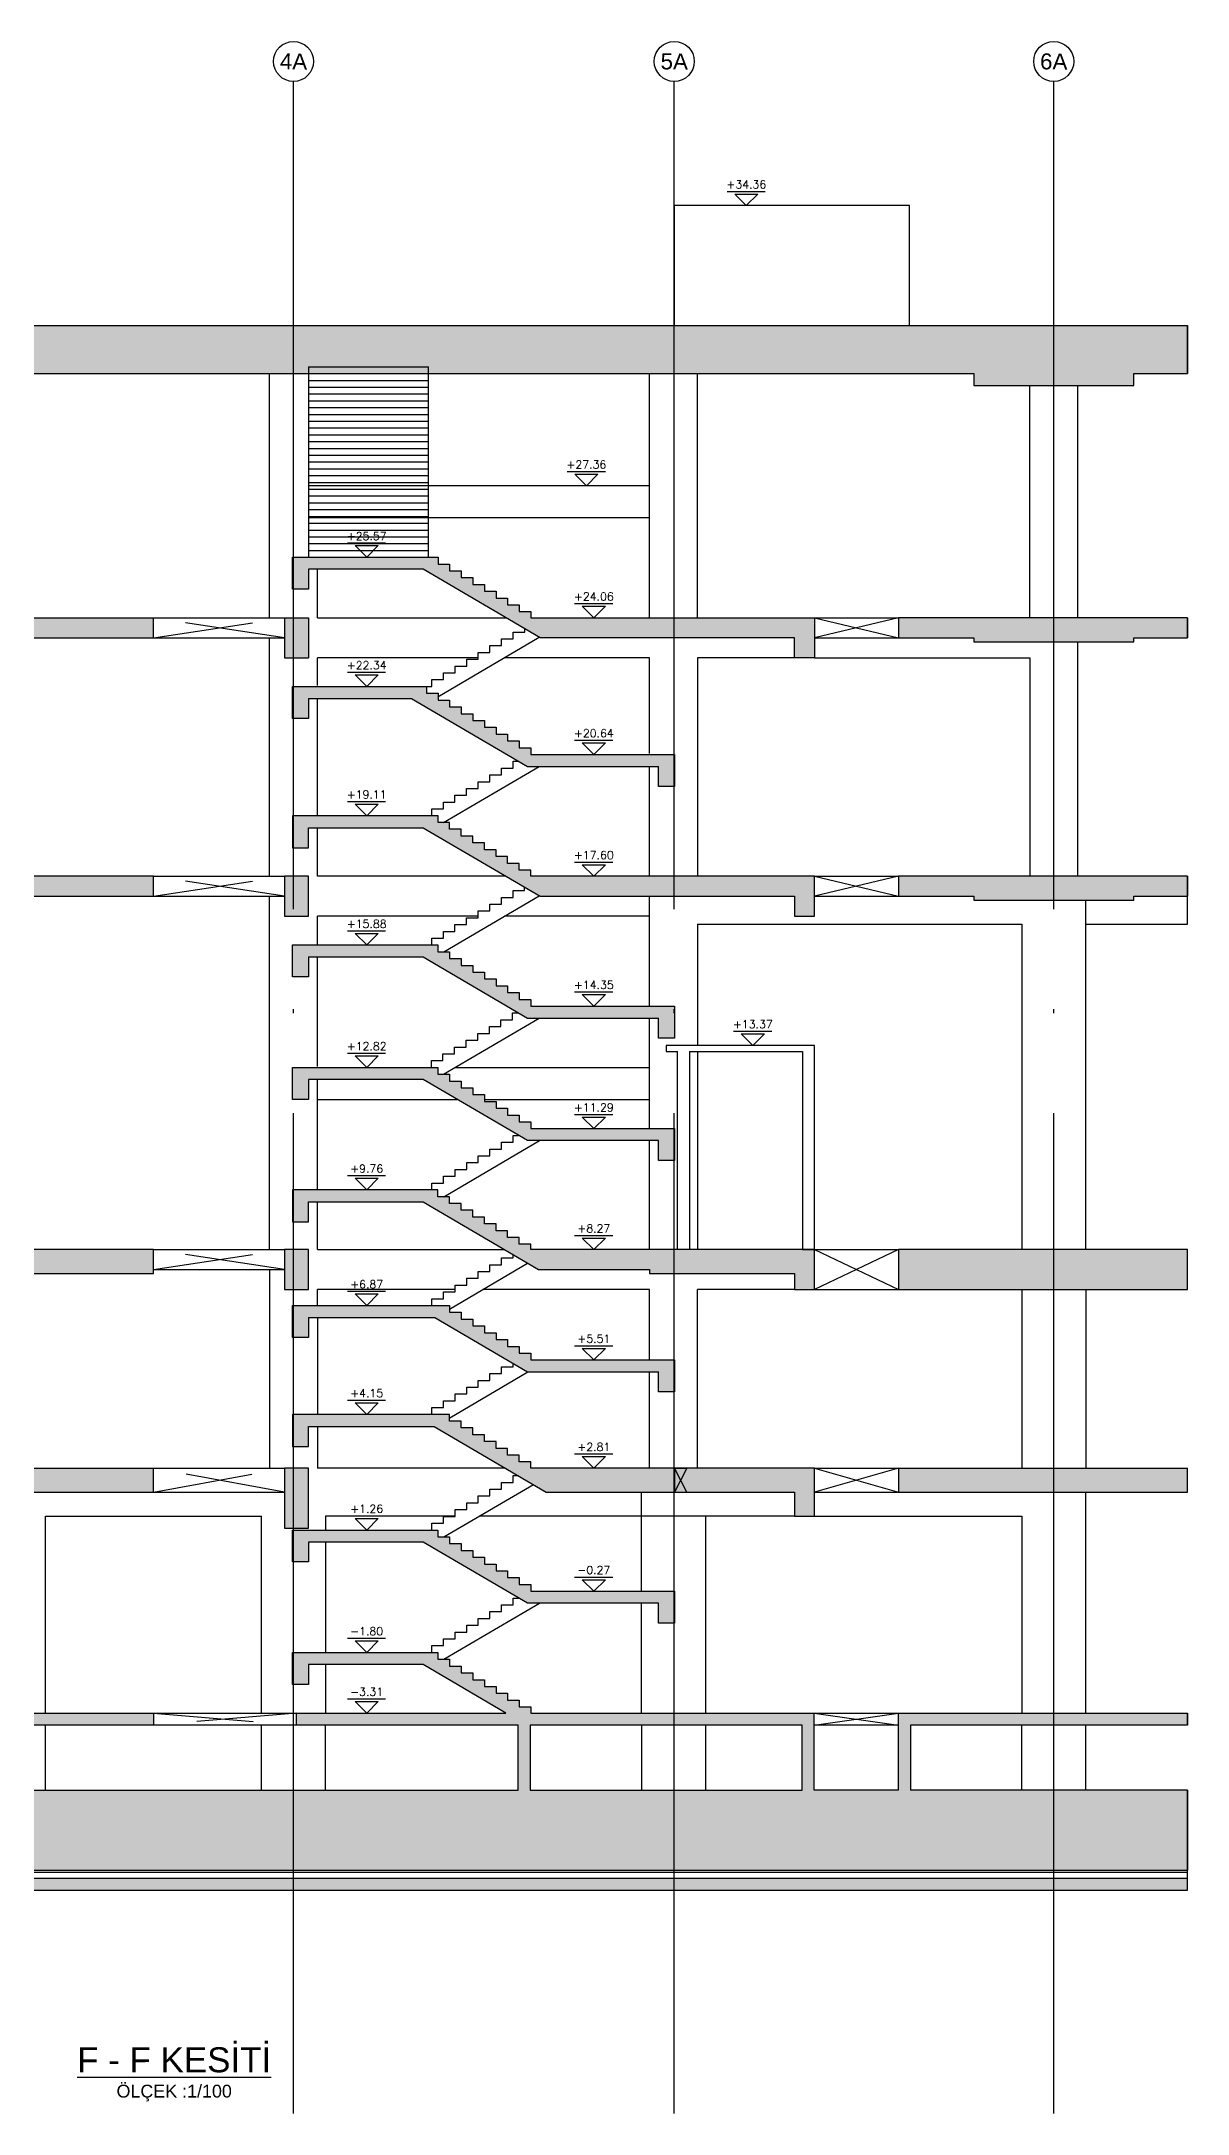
# Model space of a CAD drawing. Header units: millimetres. Extents: x 400382 to 401276, y 4543898 to 4544126.
# Drawn here: x 401037.8 to 401066.4, y 4543953.1 to 4544004.9 of the extents above; entities that cross this region are included whole.
import ezdxf
from ezdxf.enums import TextEntityAlignment as Align

# ---------------------------------------------------------------- set-up
doc = ezdxf.new("R2010")
doc.units = ezdxf.units.MM
for name, pattern in [('AKS', [3, 2.5, -0.25, 0, -0.25]), ('CIZGI', [0.4, 0.25, -0.15]), ('CONTINU', [0]), ('HIDDEN', [0.375, 0.25, -0.125])]:
    doc.linetypes.add(name, pattern=pattern)
for name, color, linetype in [('aks prota', 2, 'AKS'), ('caks prota', 4, 'Continuous'), ('görünüş prota', 4, 'Continuous'), ('kesik prota', 2, 'CIZGI'), ('kesit prota', 1, 'Continuous'), ('kesit tarama prota', 252, 'Continuous'), ('kot prota', 4, 'Continuous'), ('merdiven prota', 2, 'Continuous'), ('PRT-CST-rc_level', 6, 'Continuous'), ('PRT-CST-rc_levermark', 4, 'Continuous'), ('t35 prota', 3, 'Continuous'), ('taks prota', 7, 'Continuous'), ('tplan prota', 7, 'Continuous'), ('ölçü prota', 4, 'Continuous')]:
    doc.layers.add(name, color=color, linetype=linetype)
doc.styles.add('Arial', font='Arial.ttf')
doc.styles.add('OLCU', font='romanstw.shx')
doc.styles.add('TAKS', font='Arial Unicode.ttf')

# ---------------------------------------------------------------- blocks, each defined once
blk = doc.blocks.new('KOTK5')
at = {"layer": 'PRT-CST-rc_levermark'}
blk.add_line((217, 160), (-213, 160), dxfattribs=at)
blk.add_lwpolyline([(130, 130), (-130, 130), (0, 0)], close=True, dxfattribs=at)
at = {"layer": 'PRT-CST-rc_level', "style": 'OLCU'}
blk.add_attdef('000.00', text='', height=90, dxfattribs=at).set_placement((0, 193), align=Align.CENTER)
blk = doc.blocks.new('F-F Kesiti')
at = {"layer": 'kesit tarama prota'}
h = blk.add_hatch(color=256, dxfattribs=at)
h.dxf.hatch_style = 1
h.paths.add_polyline_path([(401130.973, 4543960.521), (401124.045, 4543960.521), (401124.045, 4543962.151), (401130.973, 4543962.151), (401130.973, 4543962.451), (401123.745, 4543962.451), (401123.745, 4543960.521), (401121.645, 4543960.521), (401121.645, 4543962.451), (401114.56, 4543962.451), (401114.56, 4543962.604), (401114.27, 4543962.604), (401114.27, 4543962.774), (401113.98, 4543962.774), (401113.98, 4543962.944), (401113.69, 4543962.944), (401113.69, 4543963.114), (401113.4, 4543963.114), (401113.4, 4543963.284), (401113.11, 4543963.284), (401113.11, 4543963.454), (401112.82, 4543963.454), (401112.82, 4543963.624), (401112.53, 4543963.624), (401112.53, 4543963.794), (401112.24, 4543963.794), (401112.24, 4543963.964), (401108.604, 4543963.964), (401108.604, 4543963.165), (401109.004, 4543963.165), (401109.004, 4543963.664), (401111.868, 4543963.664), (401113.938, 4543962.451), (401108.704, 4543962.451), (401108.704, 4543962.151), (401114.244, 4543962.151), (401114.244, 4543960.521), (401093.045, 4543960.521), (401093.045, 4543962.151), (401105.129, 4543962.151), (401105.129, 4543962.451), (401089.379, 4543962.451), (401089.379, 4543967.971), (401105.129, 4543967.971), (401105.129, 4543968.571), (401089.379, 4543968.571), (401089.379, 4543973.431), (401105.129, 4543973.431), (401105.129, 4543974.031), (401088.879, 4543974.031), (401088.879, 4543982.861), (401105.129, 4543982.861), (401105.129, 4543983.361), (401088.879, 4543983.361), (401088.879, 4543988.821), (401095.529, 4543988.821), (401095.529, 4543989.321), (401105.129, 4543989.321), (401105.129, 4543989.821), (401095.029, 4543989.821), (401095.029, 4543989.321), (401088.879, 4543989.321), (401088.879, 4543995.921), (401125.629, 4543995.921), (401125.629, 4543995.621), (401129.629, 4543995.621), (401129.629, 4543995.921), (401130.968, 4543995.921), (401130.968, 4543997.121), (401087.379, 4543997.121), (401087.379, 4543958.521), (401088.295, 4543958.521), (401089.395, 4543956.321), (401096.395, 4543956.321), (401097.495, 4543958.521), (401130.973, 4543958.521)])
h.paths.add_polyline_path([(401114.544, 4543960.521), (401114.544, 4543962.151), (401121.345, 4543962.151), (401121.345, 4543960.521)], flags=16)
h.paths.add_polyline_path([(401094.395, 4543958.321), (401093.045, 4543958.321), (401093.045, 4543960.321), (401094.395, 4543960.321)], flags=16)
h.paths.add_polyline_path([(401092.745, 4543958.321), (401091.395, 4543958.321), (401091.395, 4543960.321), (401092.745, 4543960.321)], flags=16)
h.paths.add_polyline_path([(401092.745, 4543960.521), (401089.379, 4543960.521), (401089.379, 4543962.151), (401092.745, 4543962.151)], flags=16)
h = blk.add_hatch(color=256, dxfattribs=at)
h.dxf.hatch_style = 1
h.paths.add_polyline_path([(401121.646, 4543989.821), (401114.561, 4543989.821), (401114.561, 4543989.974), (401114.271, 4543989.974), (401114.271, 4543990.144), (401113.981, 4543990.144), (401113.981, 4543990.314), (401113.691, 4543990.314), (401113.691, 4543990.484), (401113.401, 4543990.484), (401113.401, 4543990.654), (401113.111, 4543990.654), (401113.111, 4543990.824), (401112.821, 4543990.824), (401112.821, 4543990.994), (401112.531, 4543990.994), (401112.531, 4543991.164), (401112.241, 4543991.164), (401112.241, 4543991.334), (401108.604, 4543991.334), (401108.604, 4543990.535), (401109.004, 4543990.535), (401109.004, 4543991.034), (401111.869, 4543991.034), (401114.791, 4543989.321), (401121.146, 4543989.321), (401121.146, 4543988.821), (401121.646, 4543988.821)])
h = blk.add_hatch(color=256, dxfattribs=at)
h.dxf.hatch_style = 1
h.paths.add_polyline_path([(401109.004, 4543989.821), (401108.404, 4543989.821), (401108.404, 4543988.821), (401109.004, 4543988.821)])
h = blk.add_hatch(color=256, dxfattribs=at)
h.dxf.hatch_style = 1
h.paths.add_polyline_path([(401130.968, 4543989.821), (401123.746, 4543989.821), (401123.746, 4543989.321), (401125.629, 4543989.321), (401125.629, 4543989.221), (401129.629, 4543989.221), (401129.629, 4543989.321), (401130.968, 4543989.321)])
h = blk.add_hatch(color=256, dxfattribs=at)
h.dxf.hatch_style = 1
h.paths.add_polyline_path([(401118.154, 4543986.404), (401114.561, 4543986.404), (401114.561, 4543986.574), (401114.271, 4543986.574), (401114.271, 4543986.744), (401113.981, 4543986.744), (401113.981, 4543986.914), (401113.691, 4543986.914), (401113.691, 4543987.084), (401113.401, 4543987.084), (401113.401, 4543987.254), (401113.111, 4543987.254), (401113.111, 4543987.424), (401112.821, 4543987.424), (401112.821, 4543987.594), (401112.531, 4543987.594), (401112.531, 4543987.764), (401112.241, 4543987.764), (401112.241, 4543987.934), (401111.951, 4543987.934), (401111.951, 4543988.104), (401108.604, 4543988.104), (401108.604, 4543987.305), (401109.004, 4543987.305), (401109.004, 4543987.804), (401111.579, 4543987.804), (401114.479, 4543986.104), (401117.754, 4543986.104), (401117.754, 4543985.605), (401118.154, 4543985.605)])
h = blk.add_hatch(color=256, dxfattribs=at)
h.dxf.hatch_style = 1
h.paths.add_polyline_path([(401121.646, 4543983.361), (401114.561, 4543983.361), (401114.561, 4543983.514), (401114.271, 4543983.514), (401114.271, 4543983.684), (401113.981, 4543983.684), (401113.981, 4543983.854), (401113.691, 4543983.854), (401113.691, 4543984.024), (401113.401, 4543984.024), (401113.401, 4543984.194), (401113.111, 4543984.194), (401113.111, 4543984.364), (401112.821, 4543984.364), (401112.821, 4543984.534), (401112.531, 4543984.534), (401112.531, 4543984.704), (401112.241, 4543984.704), (401112.241, 4543984.874), (401111.7, 4543984.874), (401108.604, 4543984.874), (401108.604, 4543984.075), (401109.004, 4543984.075), (401109.004, 4543984.574), (401111.869, 4543984.574), (401114.791, 4543982.861), (401121.146, 4543982.861), (401121.146, 4543982.361), (401121.646, 4543982.361)])
h = blk.add_hatch(color=256, dxfattribs=at)
h.dxf.hatch_style = 1
h.paths.add_polyline_path([(401109.004, 4543983.361), (401108.404, 4543983.361), (401108.404, 4543982.361), (401109.004, 4543982.361)])
h = blk.add_hatch(color=256, dxfattribs=at)
h.dxf.hatch_style = 1
h.paths.add_polyline_path([(401130.973, 4543983.361), (401123.746, 4543983.361), (401123.746, 4543982.861), (401125.629, 4543982.861), (401125.629, 4543982.761), (401129.629, 4543982.761), (401129.629, 4543982.861), (401130.973, 4543982.861)])
h = blk.add_hatch(color=256, dxfattribs=at)
h.dxf.hatch_style = 1
h.paths.add_polyline_path([(401118.154, 4543980.114), (401114.56, 4543980.114), (401114.56, 4543980.284), (401114.27, 4543980.284), (401114.27, 4543980.454), (401113.98, 4543980.454), (401113.98, 4543980.624), (401113.69, 4543980.624), (401113.69, 4543980.794), (401113.4, 4543980.794), (401113.4, 4543980.964), (401113.11, 4543980.964), (401113.11, 4543981.134), (401112.82, 4543981.134), (401112.82, 4543981.304), (401112.53, 4543981.304), (401112.53, 4543981.474), (401112.24, 4543981.474), (401112.24, 4543981.644), (401108.604, 4543981.644), (401108.604, 4543980.845), (401109.004, 4543980.845), (401109.004, 4543981.344), (401111.868, 4543981.344), (401114.478, 4543979.814), (401117.754, 4543979.814), (401117.754, 4543979.315), (401118.154, 4543979.315)])
h = blk.add_hatch(color=256, dxfattribs=at)
h.dxf.hatch_style = 1
h.paths.add_polyline_path([(401118.154, 4543977.054), (401114.56, 4543977.054), (401114.56, 4543977.224), (401114.27, 4543977.224), (401114.27, 4543977.394), (401113.98, 4543977.394), (401113.98, 4543977.564), (401113.69, 4543977.564), (401113.69, 4543977.734), (401113.4, 4543977.734), (401113.4, 4543977.904), (401113.11, 4543977.904), (401113.11, 4543978.074), (401112.82, 4543978.074), (401112.82, 4543978.244), (401112.53, 4543978.244), (401112.53, 4543978.414), (401112.24, 4543978.414), (401112.24, 4543978.584), (401108.604, 4543978.584), (401108.604, 4543977.785), (401109.004, 4543977.785), (401109.004, 4543978.284), (401111.868, 4543978.284), (401114.478, 4543976.754), (401117.754, 4543976.754), (401117.754, 4543976.255), (401118.154, 4543976.255)])
h = blk.add_hatch(color=256, dxfattribs=at)
h.dxf.hatch_style = 1
h.paths.add_polyline_path([(401121.646, 4543974.031), (401114.56, 4543974.031), (401114.56, 4543974.164), (401114.27, 4543974.164), (401114.27, 4543974.334), (401113.98, 4543974.334), (401113.98, 4543974.504), (401113.69, 4543974.504), (401113.69, 4543974.674), (401113.4, 4543974.674), (401113.4, 4543974.844), (401113.11, 4543974.844), (401113.11, 4543975.014), (401112.82, 4543975.014), (401112.82, 4543975.184), (401112.53, 4543975.184), (401112.53, 4543975.354), (401112.24, 4543975.354), (401112.24, 4543975.524), (401108.604, 4543975.524), (401108.604, 4543974.725), (401109.004, 4543974.725), (401109.004, 4543975.224), (401111.868, 4543975.224), (401114.756, 4543973.531), (401117.529, 4543973.531), (401117.529, 4543973.431), (401121.149, 4543973.431), (401121.149, 4543973.031), (401121.646, 4543973.031)])
h = blk.add_hatch(color=256, dxfattribs=at)
h.dxf.hatch_style = 1
h.paths.add_polyline_path([(401108.404, 4543974.031), (401108.404, 4543973.031), (401109.004, 4543973.031), (401109.004, 4543974.031)])
h = blk.add_hatch(color=256, dxfattribs=at)
h.dxf.hatch_style = 1
h.paths.add_polyline_path([(401130.973, 4543974.031), (401123.746, 4543974.031), (401123.746, 4543973.031), (401126.829, 4543973.031), (401126.829, 4543973.031), (401127.733, 4543973.031), (401130.973, 4543973.031)])
h = blk.add_hatch(color=256, dxfattribs=at)
h.dxf.hatch_style = 1
h.paths.add_polyline_path([(401118.154, 4543971.274), (401114.56, 4543971.274), (401114.56, 4543971.444), (401114.27, 4543971.444), (401114.27, 4543971.614), (401113.98, 4543971.614), (401113.98, 4543971.784), (401113.69, 4543971.784), (401113.69, 4543971.954), (401113.4, 4543971.954), (401113.4, 4543972.124), (401113.11, 4543972.124), (401113.11, 4543972.294), (401112.82, 4543972.294), (401112.82, 4543972.464), (401112.53, 4543972.464), (401112.53, 4543972.634), (401108.604, 4543972.634), (401108.604, 4543971.835), (401109.004, 4543971.835), (401109.004, 4543972.334), (401112.158, 4543972.334), (401114.478, 4543970.974), (401117.754, 4543970.974), (401117.754, 4543970.475), (401118.154, 4543970.475)])
h = blk.add_hatch(color=256, dxfattribs=at)
h.dxf.hatch_style = 1
h.paths.add_polyline_path([(401121.646, 4543968.571), (401114.56, 4543968.571), (401114.56, 4543968.724), (401114.27, 4543968.724), (401114.27, 4543968.894), (401113.98, 4543968.894), (401113.98, 4543969.064), (401113.69, 4543969.064), (401113.69, 4543969.234), (401113.4, 4543969.234), (401113.4, 4543969.404), (401113.11, 4543969.404), (401113.11, 4543969.574), (401112.82, 4543969.574), (401112.82, 4543969.744), (401112.53, 4543969.744), (401112.53, 4543969.914), (401108.604, 4543969.914), (401108.604, 4543969.115), (401109.004, 4543969.115), (401109.004, 4543969.614), (401112.142, 4543969.614), (401114.945, 4543967.971), (401121.146, 4543967.971), (401121.146, 4543967.371), (401121.646, 4543967.371)])
h = blk.add_hatch(color=256, dxfattribs=at)
h.dxf.hatch_style = 1
h.paths.add_polyline_path([(401109.004, 4543968.571), (401108.404, 4543968.571), (401108.404, 4543967.071), (401109.004, 4543967.071)])
h = blk.add_hatch(color=256, dxfattribs=at)
h.dxf.hatch_style = 1
h.paths.add_polyline_path([(401130.973, 4543968.571), (401123.745, 4543968.571), (401123.745, 4543967.971), (401130.973, 4543967.971)])
h = blk.add_hatch(color=256, dxfattribs=at)
h.dxf.hatch_style = 1
h.paths.add_polyline_path([(401118.154, 4543965.494), (401114.56, 4543965.494), (401114.56, 4543965.664), (401114.27, 4543965.664), (401114.27, 4543965.834), (401113.98, 4543965.834), (401113.98, 4543966.004), (401113.69, 4543966.004), (401113.69, 4543966.174), (401113.4, 4543966.174), (401113.4, 4543966.344), (401113.11, 4543966.344), (401113.11, 4543966.514), (401112.82, 4543966.514), (401112.82, 4543966.684), (401112.53, 4543966.684), (401112.53, 4543966.854), (401112.24, 4543966.854), (401112.24, 4543967.024), (401108.604, 4543967.024), (401108.604, 4543966.225), (401109.004, 4543966.225), (401109.004, 4543966.724), (401111.868, 4543966.724), (401114.478, 4543965.194), (401117.754, 4543965.194), (401117.754, 4543964.695), (401118.154, 4543964.695)])
h = blk.add_hatch(dxfattribs=at)
h.set_pattern_fill('AR-CONC', color=253, scale=0.001)
h.set_pattern_definition([(50.000014, (401064.47969, 4543652.32963), (0.18218467, -0.01593904), [0.01905, -0.20955]), (355.000014, (401064.4797, 4543652.32963), (-0.03524347, 0.19105684), [0.01524, -0.16764058]), (100.45146, (401064.49487, 4543652.3283), (0.1469412, 0.17511779), [0.01619001, -0.17809024]), (46.18421, (401064.4797, 4543652.38043), (0.27107905, -0.04204226), [0.028575, -0.314325]), (96.63557, (401064.50228, 4543652.37693), (0.23740407, 0.24742618), [0.02428502, -0.2671356]), (351.18417, (401064.4797, 4543652.38043), (0.23740407, 0.24742618), [0.02285997, -0.25145973]), (21.000014, (401064.50509, 4543652.36773), (0.151614416, -0.10226516), [0.01905, -0.20955]), (326.000014, (401064.5051, 4543652.36773), (0.06180198, 0.18418798), [0.01524, -0.16764]), (71.45146, (401064.51773, 4543652.3592), (0.2134164, 0.08192282), [0.01619001, -0.17808994]), (37.500014, (401064.47969, 4543652.32963), (0.003088583, 0.08455504), [0, -0.165608, 0, -0.17018, 0, -0.168275]), (7.500014, (401064.47969, 4543652.32963), (0.066819638, 0.10018059), [0, -0.097028, 0, -0.161798, 0, -0.064135]), (327.500014, (401064.42305, 4543652.32963), (0.135590597, -0.005728711), [0, -0.0635, 0, -0.19812, 0, -0.26289]), (317.500014, (401064.39765, 4543652.32963), (0.148129175, 0.025426527), [0, -0.08255, 0, -0.131572, 0, -0.18669])])
h.paths.add_polyline_path([(401097.619, 4543958.321), (401096.519, 4543956.121), (401089.272, 4543956.121), (401088.172, 4543958.321), (401086.579, 4543958.321), (401086.579, 4543958.021), (401087.986, 4543958.021), (401089.086, 4543955.821), (401096.705, 4543955.821), (401097.805, 4543958.021), (401130.973, 4543958.021), (401130.973, 4543958.321)])
at = {"layer": 'aks prota', "ltscale": 10}
for p, q in [((401108.629, 4543952.441), (401108.629, 4544003.223)), ((401118.145, 4543952.441), (401118.145, 4544003.223)), ((401127.629, 4543952.441), (401127.629, 4544003.223))]:
    blk.add_line(p, q, dxfattribs=at)
at = {"layer": 'caks prota', "ltscale": 0.05}
for centre in [(401108.629, 4544003.723), (401118.145, 4544003.723), (401127.629, 4544003.723)]:
    blk.add_circle(centre, 0.5, dxfattribs=at)
at = {"layer": 'görünüş prota', "color": 4}
for p, q in [((401108.029, 4543989.821), (401108.029, 4543995.921)), ((401117.529, 4543989.821), (401117.529, 4543995.921)), ((401118.729, 4543989.821), (401118.729, 4543995.921)), ((401127.029, 4543989.821), (401127.029, 4543995.621)), ((401128.229, 4543989.821), (401128.229, 4543995.621)), ((401109.229, 4543989.821), (401109.229, 4543991.034)), ((401105.129, 4543989.821), (401108.404, 4543989.821)), ((401105.129, 4543989.321), (401108.404, 4543989.321)), ((401108.029, 4543983.361), (401108.029, 4543989.321)), ((401128.229, 4543983.361), (401128.229, 4543989.221)), ((401109.229, 4543988.125), (401109.229, 4543988.821)), ((401109.229, 4543984.895), (401109.229, 4543987.804)), ((401117.529, 4543983.361), (401117.529, 4543986.104)), ((401109.229, 4543983.361), (401109.229, 4543984.574)), ((401105.129, 4543983.361), (401108.404, 4543983.361)), ((401105.129, 4543982.861), (401108.404, 4543982.861)), ((401108.029, 4543974.031), (401108.029, 4543982.861)), ((401117.529, 4543980.135), (401117.529, 4543982.861)), ((401109.229, 4543981.665), (401109.229, 4543982.361)), ((401128.429, 4543974.031), (401128.429, 4543982.761)), ((401109.229, 4543978.605), (401109.229, 4543981.344)), ((401117.529, 4543977.075), (401117.529, 4543979.814)), ((401117.946, 4543979.131), (401117.946, 4543978.981)), ((401117.946, 4543978.981), (401118.222, 4543978.981)), ((401118.522, 4543978.981), (401121.346, 4543978.981)), ((401109.229, 4543975.545), (401109.229, 4543978.284)), ((401117.529, 4543974.031), (401117.529, 4543976.754)), ((401109.229, 4543974.031), (401109.229, 4543975.224)), ((401105.129, 4543974.031), (401108.404, 4543974.031)), ((401105.129, 4543973.531), (401108.404, 4543973.531)), ((401108.029, 4543973.531), (401108.029, 4543968.571)), ((401109.229, 4543972.655), (401109.229, 4543973.031)), ((401117.529, 4543971.295), (401117.529, 4543973.031)), ((401118.729, 4543968.571), (401118.729, 4543973.031)), ((401126.829, 4543973.031), (401126.829, 4543968.571)), ((401128.429, 4543973.031), (401128.429, 4543968.571)), ((401109.229, 4543972.334), (401109.229, 4543969.914)), ((401117.529, 4543968.571), (401117.529, 4543970.974)), ((401109.229, 4543969.614), (401109.229, 4543968.571)), ((401105.129, 4543968.571), (401108.404, 4543968.571)), ((401105.129, 4543967.971), (401108.404, 4543967.971)), ((401117.329, 4543965.515), (401117.329, 4543967.971)), ((401128.429, 4543962.451), (401128.429, 4543967.971)), ((401102.429, 4543962.451), (401102.429, 4543967.371)), ((401107.829, 4543962.451), (401107.829, 4543967.371)), ((401117.329, 4543962.451), (401117.329, 4543965.194)), ((401102.429, 4543960.521), (401102.429, 4543962.151)), ((401107.829, 4543960.521), (401107.829, 4543962.151)), ((401109.429, 4543960.521), (401109.429, 4543962.151)), ((401117.329, 4543962.151), (401117.329, 4543960.521)), ((401118.929, 4543962.151), (401118.929, 4543960.521)), ((401126.829, 4543960.521), (401126.829, 4543962.151)), ((401128.429, 4543960.521), (401128.429, 4543962.151))]:
    blk.add_line(p, q, dxfattribs=at)
for points in [[(401124.026, 4543997.121), (401124.026, 4544000.121), (401118.145, 4544000.121), (401118.145, 4543997.121)], [(401109.004, 4543996.094), (401109.004, 4543991.334)], [(401109.004, 4543996.094), (401112.004, 4543996.094)], [(401109.004, 4543995.924), (401112.004, 4543995.924)], [(401109.004, 4543995.754), (401112.004, 4543995.754)], [(401112.004, 4543991.334), (401112.004, 4543996.094)], [(401109.004, 4543995.584), (401112.004, 4543995.584)], [(401109.004, 4543995.414), (401112.004, 4543995.414)], [(401109.004, 4543995.244), (401112.004, 4543995.244)], [(401109.004, 4543995.074), (401112.004, 4543995.074)], [(401109.004, 4543994.904), (401112.004, 4543994.904)], [(401109.004, 4543994.734), (401112.004, 4543994.734)], [(401109.004, 4543994.564), (401112.004, 4543994.564)], [(401109.004, 4543994.394), (401112.004, 4543994.394)], [(401109.004, 4543994.224), (401112.004, 4543994.224)], [(401109.004, 4543994.054), (401112.004, 4543994.054)], [(401109.004, 4543993.884), (401112.004, 4543993.884)], [(401109.004, 4543993.714), (401112.004, 4543993.714)], [(401109.004, 4543993.544), (401112.004, 4543993.544)], [(401109.004, 4543993.374), (401112.004, 4543993.374)], [(401109.004, 4543993.204), (401112.004, 4543993.204)], [(401109.004, 4543993.034), (401112.004, 4543993.034)], [(401109.004, 4543992.864), (401112.004, 4543992.864)], [(401109.004, 4543992.694), (401112.004, 4543992.694)], [(401109.004, 4543992.524), (401112.004, 4543992.524)], [(401109.004, 4543992.354), (401112.004, 4543992.354)], [(401109.004, 4543992.184), (401112.004, 4543992.184)], [(401109.004, 4543992.014), (401112.004, 4543992.014)], [(401109.004, 4543991.844), (401112.004, 4543991.844)], [(401109.004, 4543991.674), (401112.004, 4543991.674)], [(401109.004, 4543991.504), (401112.004, 4543991.504)], [(401111.945, 4543988.104), (401112.087, 4543988.104), (401112.087, 4543988.274), (401112.377, 4543988.274), (401112.377, 4543988.444), (401112.667, 4543988.444), (401112.667, 4543988.614), (401112.957, 4543988.614), (401112.957, 4543988.784), (401113.247, 4543988.784), (401113.247, 4543988.954), (401113.537, 4543988.954), (401113.537, 4543989.124), (401113.827, 4543989.124), (401113.827, 4543989.294), (401114.117, 4543989.294), (401114.117, 4543989.464), (401114.407, 4543989.464), (401114.407, 4543989.547)], [(401121.646, 4543989.821), (401123.746, 4543989.821)], [(401112.232, 4543987.848), (401114.768, 4543989.335)], [(401121.646, 4543989.321), (401123.746, 4543989.321)], [(401121.146, 4543988.821), (401118.729, 4543988.821), (401118.729, 4543983.361)], [(401121.646, 4543988.821), (401127.029, 4543988.821), (401127.029, 4543983.361)], [(401112.085, 4543984.874), (401112.085, 4543985.044), (401112.375, 4543985.044), (401112.375, 4543985.214), (401112.665, 4543985.214), (401112.665, 4543985.384), (401112.955, 4543985.384), (401112.955, 4543985.554), (401113.245, 4543985.554), (401113.245, 4543985.724), (401113.535, 4543985.724), (401113.535, 4543985.894), (401113.825, 4543985.894), (401113.825, 4543986.064), (401114.115, 4543986.064), (401114.115, 4543986.234), (401114.252, 4543986.234)], [(401112.377, 4543984.704), (401114.765, 4543986.104)], [(401121.646, 4543983.361), (401123.746, 4543983.361)], [(401112.085, 4543981.644), (401112.085, 4543981.814), (401112.375, 4543981.814), (401112.375, 4543981.984), (401112.665, 4543981.984), (401112.665, 4543982.154), (401112.955, 4543982.154), (401112.955, 4543982.324), (401113.245, 4543982.324), (401113.245, 4543982.494), (401113.535, 4543982.494), (401113.535, 4543982.664), (401113.825, 4543982.664), (401113.825, 4543982.834), (401114.115, 4543982.834), (401114.115, 4543983.004), (401114.405, 4543983.004), (401114.405, 4543983.085)], [(401112.388, 4543981.474), (401114.77, 4543982.871)], [(401121.646, 4543982.861), (401123.746, 4543982.861)], [(401118.729, 4543982.161), (401118.729, 4543979.131)], [(401118.729, 4543982.161), (401126.829, 4543982.161), (401126.829, 4543974.031)], [(401112.074, 4543978.584), (401112.074, 4543978.754), (401112.364, 4543978.754), (401112.364, 4543978.924), (401112.654, 4543978.924), (401112.654, 4543979.094), (401112.944, 4543979.094), (401112.944, 4543979.264), (401113.234, 4543979.264), (401113.234, 4543979.434), (401113.524, 4543979.434), (401113.524, 4543979.604), (401113.814, 4543979.604), (401113.814, 4543979.774), (401114.104, 4543979.774), (401114.104, 4543979.944), (401114.24, 4543979.944)], [(401112.377, 4543978.414), (401114.765, 4543979.814)], [(401121.346, 4543978.981), (401121.346, 4543974.031), (401121.646, 4543974.031), (401121.646, 4543979.131), (401117.946, 4543979.131)], [(401118.522, 4543978.981), (401118.522, 4543974.031), (401118.222, 4543974.031), (401118.222, 4543978.981)], [(401118.729, 4543978.981), (401118.729, 4543974.031)], [(401112.667, 4543978.584), (401117.529, 4543978.584)], [(401109.229, 4543977.784), (401112.721, 4543977.784)], [(401113.4, 4543977.784), (401117.529, 4543977.784)], [(401112.087, 4543975.524), (401112.087, 4543975.694), (401112.377, 4543975.694), (401112.377, 4543975.864), (401112.667, 4543975.864), (401112.667, 4543976.034), (401112.957, 4543976.034), (401112.957, 4543976.204), (401113.247, 4543976.204), (401113.247, 4543976.374), (401113.537, 4543976.374), (401113.537, 4543976.544), (401113.827, 4543976.544), (401113.827, 4543976.714), (401114.117, 4543976.714), (401114.117, 4543976.884), (401114.251, 4543976.884)], [(401112.39, 4543975.354), (401114.778, 4543976.754)], [(401121.646, 4543974.031), (401123.746, 4543974.031)], [(401112.087, 4543972.634), (401112.087, 4543972.804), (401112.377, 4543972.804), (401112.377, 4543972.974), (401112.667, 4543972.974), (401112.667, 4543973.144), (401112.957, 4543973.144), (401112.957, 4543973.314), (401113.247, 4543973.314), (401113.247, 4543973.484), (401113.537, 4543973.484), (401113.537, 4543973.654), (401113.827, 4543973.654), (401113.827, 4543973.824), (401114.117, 4543973.824), (401114.117, 4543973.903)], [(401112.525, 4543972.543), (401114.481, 4543973.69)], [(401121.646, 4543973.031), (401123.746, 4543973.031)], [(401112.087, 4543969.914), (401112.087, 4543970.084), (401112.377, 4543970.084), (401112.377, 4543970.254), (401112.667, 4543970.254), (401112.667, 4543970.424), (401112.957, 4543970.424), (401112.957, 4543970.594), (401113.247, 4543970.594), (401113.247, 4543970.764), (401113.537, 4543970.764), (401113.537, 4543970.934), (401113.827, 4543970.934), (401113.827, 4543971.104), (401114.117, 4543971.104), (401114.117, 4543971.183)], [(401112.533, 4543969.828), (401114.488, 4543970.974)], [(401112.087, 4543967.024), (401112.087, 4543967.194), (401112.377, 4543967.194), (401112.377, 4543967.364), (401112.667, 4543967.364), (401112.667, 4543967.534), (401112.957, 4543967.534), (401112.957, 4543967.704), (401113.247, 4543967.704), (401113.247, 4543967.874), (401113.537, 4543967.874), (401113.537, 4543968.044), (401113.827, 4543968.044), (401113.827, 4543968.214), (401114.117, 4543968.214), (401114.117, 4543968.384), (401114.251, 4543968.384)], [(401121.646, 4543968.571), (401123.745, 4543968.571)], [(401112.39, 4543966.854), (401114.626, 4543968.165)], [(401121.646, 4543967.971), (401123.745, 4543967.971)], [(401102.429, 4543967.371), (401107.829, 4543967.371)], [(401109.429, 4543967.371), (401109.429, 4543967.371), (401109.429, 4543967.024)], [(401121.146, 4543967.371), (401118.929, 4543967.371), (401118.929, 4543962.451)], [(401121.646, 4543967.371), (401126.829, 4543967.371), (401126.829, 4543962.451)], [(401109.429, 4543966.724), (401109.429, 4543963.964)], [(401112.087, 4543963.964), (401112.087, 4543964.134), (401112.377, 4543964.134), (401112.377, 4543964.304), (401112.667, 4543964.304), (401112.667, 4543964.474), (401112.957, 4543964.474), (401112.957, 4543964.644), (401113.247, 4543964.644), (401113.247, 4543964.814), (401113.537, 4543964.814), (401113.537, 4543964.984), (401113.827, 4543964.984), (401113.827, 4543965.154), (401114.117, 4543965.154), (401114.117, 4543965.324), (401114.251, 4543965.324)], [(401112.39, 4543963.794), (401114.778, 4543965.194)], [(401109.429, 4543963.664), (401109.429, 4543962.451)], [(401105.129, 4543962.451), (401108.704, 4543962.451)], [(401108.704, 4543962.151), (401105.129, 4543962.151)], [(401121.645, 4543962.451), (401123.745, 4543962.451)], [(401123.745, 4543962.151), (401121.645, 4543962.151)]]:
    blk.add_lwpolyline(points, dxfattribs=at)
at = {"layer": 'görünüş prota'}
for points in [[(401086.579, 4543958.471), (401088.265, 4543958.471), (401089.365, 4543956.271), (401096.426, 4543956.271), (401097.526, 4543958.471), (401130.973, 4543958.471)], [(401086.579, 4543958.321), (401088.172, 4543958.321), (401089.272, 4543956.121), (401096.519, 4543956.121), (401097.619, 4543958.321), (401130.973, 4543958.321)], [(401086.579, 4543958.021), (401087.986, 4543958.021), (401089.086, 4543955.821), (401096.705, 4543955.821), (401097.805, 4543958.021), (401130.973, 4543958.021)], [(401130.973, 4543958.021), (401130.973, 4543958.321)]]:
    blk.add_lwpolyline(points, dxfattribs=at)
at = {"layer": 'kesik prota', "ltscale": 10}
for p, q in [((401130.968, 4543995.921), (401130.968, 4543997.121)), ((401130.968, 4543989.321), (401130.968, 4543989.821)), ((401130.968, 4543982.161), (401130.968, 4543983.361)), ((401130.973, 4543973.031), (401130.973, 4543974.031)), ((401130.973, 4543967.971), (401130.973, 4543968.571)), ((401130.973, 4543962.151), (401130.973, 4543962.451)), ((401130.973, 4543958.021), (401130.973, 4543960.521))]:
    blk.add_line(p, q, dxfattribs=at)
at = {"layer": 'kesit prota', "color": 1}
for p, q in [((401087.379, 4543997.121), (401130.968, 4543997.121)), ((401095.029, 4543989.821), (401105.129, 4543989.821)), ((401105.129, 4543989.321), (401105.129, 4543989.821)), ((401108.404, 4543989.821), (401109.004, 4543989.821)), ((401108.404, 4543989.821), (401108.404, 4543988.821)), ((401109.004, 4543989.821), (401109.004, 4543988.821)), ((401095.529, 4543989.321), (401105.129, 4543989.321)), ((401108.404, 4543988.821), (401109.004, 4543988.821)), ((401089.379, 4543968.571), (401105.129, 4543968.571)), ((401105.129, 4543967.971), (401105.129, 4543968.571)), ((401123.745, 4543968.571), (401130.973, 4543968.571)), ((401123.745, 4543968.571), (401123.745, 4543967.971)), ((401089.379, 4543967.971), (401105.129, 4543967.971)), ((401123.745, 4543967.971), (401130.973, 4543967.971)), ((401121.645, 4543960.521), (401121.645, 4543962.451)), ((401123.745, 4543962.451), (401130.973, 4543962.451)), ((401123.745, 4543960.521), (401123.745, 4543962.451)), ((401123.745, 4543960.521), (401121.645, 4543960.521)), ((401130.973, 4543960.521), (401124.045, 4543960.521))]:
    blk.add_line(p, q, dxfattribs=at)
for points in [[(401087.379, 4543997.121), (401087.379, 4543958.521), (401088.295, 4543958.521), (401089.395, 4543956.321), (401096.395, 4543956.321), (401097.495, 4543958.521), (401130.973, 4543958.521)], [(401088.879, 4543995.921), (401125.629, 4543995.921), (401125.629, 4543995.621), (401129.629, 4543995.621), (401129.629, 4543995.921), (401130.968, 4543995.921)], [(401114.791, 4543989.321), (401111.869, 4543991.034), (401109.004, 4543991.034), (401109.004, 4543990.535), (401108.604, 4543990.535), (401108.604, 4543991.334), (401112.241, 4543991.334), (401112.241, 4543991.164), (401112.531, 4543991.164), (401112.531, 4543990.994), (401112.821, 4543990.994), (401112.821, 4543990.824), (401113.111, 4543990.824), (401113.111, 4543990.654), (401113.401, 4543990.654), (401113.401, 4543990.484), (401113.691, 4543990.484), (401113.691, 4543990.314), (401113.981, 4543990.314), (401113.981, 4543990.144), (401114.271, 4543990.144), (401114.271, 4543989.974), (401114.561, 4543989.974), (401114.561, 4543989.821), (401121.646, 4543989.821), (401121.646, 4543988.821), (401121.146, 4543988.821), (401121.146, 4543989.321), (401114.791, 4543989.321)], [(401130.968, 4543989.821), (401123.746, 4543989.821), (401123.746, 4543989.321), (401125.629, 4543989.321), (401125.629, 4543989.221), (401129.629, 4543989.221), (401129.629, 4543989.321), (401130.968, 4543989.321)], [(401121.646, 4543989.321), (401121.646, 4543989.321)], [(401089.379, 4543968.571), (401089.379, 4543973.431), (401105.129, 4543973.431), (401105.129, 4543974.031), (401088.879, 4543974.031), (401088.879, 4543982.861), (401105.129, 4543982.861), (401105.129, 4543983.361), (401088.879, 4543983.361), (401088.879, 4543988.821)], [(401109.004, 4543987.804), (401109.004, 4543987.305), (401108.604, 4543987.305), (401108.604, 4543988.104), (401111.951, 4543988.104), (401111.951, 4543987.934), (401112.241, 4543987.934), (401112.241, 4543987.764), (401112.531, 4543987.764), (401112.531, 4543987.594), (401112.821, 4543987.594), (401112.821, 4543987.424), (401113.111, 4543987.424), (401113.111, 4543987.254), (401113.401, 4543987.254), (401113.401, 4543987.084), (401113.691, 4543987.084), (401113.691, 4543986.914), (401113.981, 4543986.914), (401113.981, 4543986.744), (401114.271, 4543986.744), (401114.271, 4543986.574), (401114.561, 4543986.574), (401114.561, 4543986.404), (401118.154, 4543986.404), (401118.154, 4543985.605), (401117.754, 4543985.605), (401117.754, 4543986.104)], [(401111.934, 4543988.104), (401111.934, 4543988.104)], [(401109.004, 4543987.804), (401111.579, 4543987.804), (401114.479, 4543986.104), (401117.754, 4543986.104)], [(401112.224, 4543984.874), (401112.224, 4543984.874), (401108.604, 4543984.874), (401108.604, 4543984.075), (401109.004, 4543984.075), (401109.004, 4543984.574), (401111.869, 4543984.574), (401114.791, 4543982.861), (401121.146, 4543982.861), (401121.146, 4543982.361), (401121.646, 4543982.361), (401121.646, 4543983.361), (401114.561, 4543983.361), (401114.561, 4543983.514), (401114.271, 4543983.514), (401114.271, 4543983.684), (401113.981, 4543983.684), (401113.981, 4543983.854), (401113.691, 4543983.854), (401113.691, 4543984.024), (401113.401, 4543984.024), (401113.401, 4543984.194), (401113.111, 4543984.194), (401113.111, 4543984.364), (401112.821, 4543984.364), (401112.821, 4543984.534), (401112.531, 4543984.534), (401112.531, 4543984.704), (401112.241, 4543984.704), (401112.241, 4543984.874), (401111.7, 4543984.874)], [(401130.968, 4543983.361), (401123.746, 4543983.361), (401123.746, 4543982.861), (401125.629, 4543982.861), (401125.629, 4543982.761), (401129.629, 4543982.761), (401129.629, 4543982.861), (401130.968, 4543982.861)], [(401109.004, 4543981.344), (401109.004, 4543980.845), (401108.604, 4543980.845), (401108.604, 4543981.644), (401112.24, 4543981.644), (401112.24, 4543981.474), (401112.53, 4543981.474), (401112.53, 4543981.304), (401112.82, 4543981.304), (401112.82, 4543981.134), (401113.11, 4543981.134), (401113.11, 4543980.964), (401113.4, 4543980.964), (401113.4, 4543980.794), (401113.69, 4543980.794), (401113.69, 4543980.624), (401113.98, 4543980.624), (401113.98, 4543980.454), (401114.27, 4543980.454), (401114.27, 4543980.284), (401114.56, 4543980.284), (401114.56, 4543980.114), (401118.154, 4543980.114), (401118.154, 4543979.315), (401117.754, 4543979.315), (401117.754, 4543979.814)], [(401109.004, 4543981.344), (401111.868, 4543981.344), (401114.478, 4543979.814), (401117.754, 4543979.814)], [(401114.56, 4543977.054), (401118.154, 4543977.054), (401118.154, 4543976.255), (401117.754, 4543976.255), (401117.754, 4543976.754), (401114.478, 4543976.754), (401111.868, 4543978.284), (401109.004, 4543978.284), (401109.004, 4543977.785), (401108.604, 4543977.785), (401108.604, 4543978.584), (401112.24, 4543978.584), (401112.24, 4543978.414), (401112.53, 4543978.414), (401112.53, 4543978.244), (401112.82, 4543978.244), (401112.82, 4543978.074), (401113.11, 4543978.074), (401113.11, 4543977.904), (401113.4, 4543977.904), (401113.4, 4543977.734), (401113.69, 4543977.734), (401113.69, 4543977.564), (401113.98, 4543977.564), (401113.98, 4543977.394), (401114.27, 4543977.394), (401114.27, 4543977.224), (401114.56, 4543977.224), (401114.56, 4543977.054)], [(401130.973, 4543974.031), (401123.746, 4543974.031), (401123.746, 4543973.031), (401123.746, 4543973.031), (401123.746, 4543973.031), (401130.973, 4543973.031)], [(401109.004, 4543972.334), (401109.004, 4543971.835), (401108.604, 4543971.835), (401108.604, 4543972.634), (401112.53, 4543972.634), (401112.53, 4543972.464), (401112.82, 4543972.464), (401112.82, 4543972.294), (401113.11, 4543972.294), (401113.11, 4543972.124), (401113.4, 4543972.124), (401113.4, 4543971.954), (401113.69, 4543971.954), (401113.69, 4543971.784), (401113.98, 4543971.784), (401113.98, 4543971.614), (401114.27, 4543971.614), (401114.27, 4543971.444), (401114.56, 4543971.444), (401114.56, 4543971.274), (401118.154, 4543971.274), (401118.154, 4543970.475), (401117.754, 4543970.475), (401117.754, 4543970.974)], [(401109.004, 4543972.334), (401112.158, 4543972.334), (401114.478, 4543970.974), (401117.754, 4543970.974)], [(401109.004, 4543969.614), (401112.142, 4543969.614), (401114.945, 4543967.971), (401121.146, 4543967.971), (401121.146, 4543967.371), (401121.646, 4543967.371), (401121.646, 4543968.571), (401114.56, 4543968.571), (401114.56, 4543968.724), (401114.27, 4543968.724), (401114.27, 4543968.894), (401113.98, 4543968.894), (401113.98, 4543969.064), (401113.69, 4543969.064), (401113.69, 4543969.234), (401113.4, 4543969.234), (401113.4, 4543969.404), (401113.11, 4543969.404), (401113.11, 4543969.574), (401112.82, 4543969.574), (401112.82, 4543969.744), (401112.53, 4543969.744), (401112.53, 4543969.914), (401108.604, 4543969.914), (401108.604, 4543969.115), (401109.004, 4543969.115), (401109.004, 4543969.614)], [(401117.529, 4543968.571), (401117.529, 4543968.571)], [(401093.045, 4543960.521), (401114.244, 4543960.521), (401114.244, 4543962.151), (401108.704, 4543962.151), (401108.704, 4543962.451), (401113.938, 4543962.451), (401111.868, 4543963.664), (401109.004, 4543963.664), (401109.004, 4543963.165), (401108.604, 4543963.165), (401108.604, 4543963.964), (401112.24, 4543963.964), (401112.24, 4543963.794), (401112.53, 4543963.794), (401112.53, 4543963.624), (401112.82, 4543963.624), (401112.82, 4543963.454), (401113.11, 4543963.454), (401113.11, 4543963.284), (401113.4, 4543963.284), (401113.4, 4543963.114), (401113.69, 4543963.114), (401113.69, 4543962.944), (401113.98, 4543962.944), (401113.98, 4543962.774), (401114.27, 4543962.774), (401114.27, 4543962.604), (401114.56, 4543962.604), (401114.56, 4543962.451), (401121.645, 4543962.451)], [(401089.379, 4543962.451), (401105.129, 4543962.451), (401105.129, 4543962.151), (401093.045, 4543962.151), (401093.045, 4543960.521)], [(401121.345, 4543960.521), (401121.345, 4543962.151), (401114.544, 4543962.151), (401114.544, 4543960.521), (401121.345, 4543960.521)], [(401130.973, 4543962.151), (401124.045, 4543962.151), (401124.045, 4543960.521)]]:
    blk.add_lwpolyline(points, dxfattribs=at)
for points in [[(401108.404, 4543983.361), (401108.404, 4543982.361), (401109.004, 4543982.361), (401109.004, 4543983.361)], [(401108.404, 4543974.031), (401108.404, 4543973.031), (401109.004, 4543973.031), (401109.004, 4543974.031)], [(401109.004, 4543967.071), (401109.004, 4543968.571), (401108.404, 4543968.571), (401108.404, 4543967.071), (401109.004, 4543967.071)], [(401114.478, 4543965.194), (401111.868, 4543966.724), (401109.004, 4543966.724), (401109.004, 4543966.225), (401108.604, 4543966.225), (401108.604, 4543967.024), (401112.24, 4543967.024), (401112.24, 4543966.854), (401112.53, 4543966.854), (401112.53, 4543966.684), (401112.82, 4543966.684), (401112.82, 4543966.514), (401113.11, 4543966.514), (401113.11, 4543966.344), (401113.4, 4543966.344), (401113.4, 4543966.174), (401113.69, 4543966.174), (401113.69, 4543966.004), (401113.98, 4543966.004), (401113.98, 4543965.834), (401114.27, 4543965.834), (401114.27, 4543965.664), (401114.56, 4543965.664), (401114.56, 4543965.494), (401118.154, 4543965.494), (401118.154, 4543964.695), (401117.754, 4543964.695), (401117.754, 4543965.194)]]:
    blk.add_lwpolyline(points, close=True, dxfattribs=at)
at = {"layer": 'kesit prota'}
for points in [[(401109.004, 4543975.224), (401111.868, 4543975.224), (401114.756, 4543973.531), (401117.529, 4543973.531), (401117.529, 4543973.431), (401121.149, 4543973.431), (401121.149, 4543973.031), (401121.646, 4543973.031), (401121.646, 4543974.031), (401114.56, 4543974.031), (401114.56, 4543974.164), (401114.27, 4543974.164), (401114.27, 4543974.334), (401113.98, 4543974.334), (401113.98, 4543974.504), (401113.69, 4543974.504), (401113.69, 4543974.674), (401113.4, 4543974.674), (401113.4, 4543974.844), (401113.11, 4543974.844), (401113.11, 4543975.014), (401112.82, 4543975.014), (401112.82, 4543975.184), (401112.53, 4543975.184), (401112.53, 4543975.354), (401112.24, 4543975.354), (401112.24, 4543975.524), (401108.604, 4543975.524), (401108.604, 4543974.725), (401109.004, 4543974.725), (401109.004, 4543975.224)], [(401130.973, 4543960.521), (401130.973, 4543958.521)]]:
    blk.add_lwpolyline(points, dxfattribs=at)
at = {"layer": 'kesit tarama prota'}
for points in [[(401130.968, 4543997.121), (401130.968, 4543995.921)], [(401130.968, 4543989.821), (401130.968, 4543989.321)], [(401130.973, 4543983.361), (401130.973, 4543982.861)], [(401130.973, 4543962.451), (401130.973, 4543962.151)]]:
    blk.add_lwpolyline(points, dxfattribs=at)
at = {"layer": 'merdiven prota', "linetype": 'HIDDEN', "ltscale": 10}
for points in [[(401108.404, 4543989.321), (401105.129, 4543989.821)], [(401105.129, 4543989.321), (401108.404, 4543989.821)], [(401121.646, 4543989.821), (401123.746, 4543989.321)], [(401123.746, 4543989.821), (401121.646, 4543989.321)], [(401105.129, 4543982.861), (401108.404, 4543983.361)], [(401108.404, 4543982.861), (401105.129, 4543983.361)], [(401121.646, 4543983.361), (401123.746, 4543982.861)], [(401123.746, 4543983.361), (401121.646, 4543982.861)], [(401108.404, 4543973.531), (401105.129, 4543974.031)], [(401105.129, 4543973.531), (401108.404, 4543974.031)], [(401121.646, 4543974.031), (401123.746, 4543973.031)], [(401123.746, 4543974.031), (401121.646, 4543973.031)], [(401105.129, 4543967.971), (401108.404, 4543968.571)], [(401108.404, 4543967.971), (401105.129, 4543968.571)], [(401118.155, 4543968.571), (401118.455, 4543968.571), (401118.155, 4543967.971), (401118.455, 4543967.971), (401118.155, 4543968.571), (401118.155, 4543967.971)], [(401121.646, 4543968.571), (401123.745, 4543967.971)], [(401123.745, 4543968.571), (401121.646, 4543967.971)], [(401105.129, 4543962.451), (401108.704, 4543962.151)], [(401108.704, 4543962.451), (401105.129, 4543962.151)], [(401121.645, 4543962.451), (401123.745, 4543962.151)], [(401121.645, 4543962.151), (401123.745, 4543962.451)]]:
    blk.add_lwpolyline(points, dxfattribs=at)
at = {"layer": 'ölçü prota'}
for p, q in [((401117.529, 4543993.121), (401109.004, 4543993.121)), ((401117.529, 4543992.321), (401109.004, 4543992.321))]:
    blk.add_line(p, q, dxfattribs=at)
for points in [[(401109.004, 4543989.821), (401109.004, 4543989.821)], [(401109.229, 4543989.821), (401113.938, 4543989.821)], [(401113.247, 4543988.821), (401109.229, 4543988.821)], [(401117.529, 4543986.425), (401117.529, 4543988.821), (401113.893, 4543988.821)], [(401113.938, 4543983.361), (401109.229, 4543983.361)], [(401113.245, 4543982.361), (401109.229, 4543982.361)], [(401117.529, 4543982.361), (401113.901, 4543982.361)], [(401128.429, 4543982.161), (401130.968, 4543982.161)], [(401109.229, 4543974.031), (401113.903, 4543974.031)], [(401112.667, 4543973.031), (401109.229, 4543973.031)], [(401117.529, 4543973.031), (401113.357, 4543973.031)], [(401121.149, 4543973.031), (401118.729, 4543973.031)], [(401113.921, 4543968.571), (401109.229, 4543968.571)], [(401112.667, 4543967.371), (401109.429, 4543967.371)], [(401118.929, 4543967.371), (401113.272, 4543967.371)]]:
    blk.add_lwpolyline(points, dxfattribs=at)
at = {"layer": 'kot prota', "linetype": 'CONTINU', "ltscale": 0.1}
ref = blk.add_blockref('KOTK5', (401119.946, 4544000.121), dxfattribs=dict(at, xscale=-0.002222222222222221, yscale=0.002222222222222221, zscale=0.002222222222222222, rotation=1.399620875197627e-05))
ref.add_attrib('000.00', '+34.36', dxfattribs={"layer": 'PRT-CST-rc_level', "height": 0.2, "rotation": 0, "style": 'OLCU'}).set_placement((401119.946, 4544000.551), align=Align.CENTER)
ref = blk.add_blockref('KOTK5', (401115.949, 4543993.121), dxfattribs=dict(at, xscale=-0.002222222222222221, yscale=0.002222222222222221, zscale=0.002222222222222222, rotation=1.399620875197627e-05))
ref.add_attrib('000.00', '+27.36', dxfattribs={"layer": 'PRT-CST-rc_level', "height": 0.2, "rotation": 0, "style": 'OLCU'}).set_placement((401115.949, 4543993.551), align=Align.CENTER)
ref = blk.add_blockref('KOTK5', (401110.458, 4543991.334), dxfattribs=dict(at, xscale=-0.002222222222222221, yscale=0.002222222222222221, zscale=0.002222222222222222, rotation=1.399620875197627e-05))
ref.add_attrib('000.00', '+25.57', dxfattribs={"layer": 'PRT-CST-rc_level', "height": 0.2, "rotation": 0, "style": 'OLCU'}).set_placement((401110.458, 4543991.764), align=Align.CENTER)
ref = blk.add_blockref('KOTK5', (401116.135, 4543989.821), dxfattribs=dict(at, xscale=-0.002222222222222221, yscale=0.002222222222222221, zscale=0.002222222222222222, rotation=1.399620875197627e-05))
ref.add_attrib('000.00', '+24.06', dxfattribs={"layer": 'PRT-CST-rc_level', "height": 0.2, "rotation": 0, "style": 'OLCU'}).set_placement((401116.135, 4543990.251), align=Align.CENTER)
ref = blk.add_blockref('KOTK5', (401110.458, 4543988.104), dxfattribs=dict(at, xscale=-0.002222222222222221, yscale=0.002222222222222221, zscale=0.002222222222222222, rotation=1.399620875197627e-05))
ref.add_attrib('000.00', '+22.34', dxfattribs={"layer": 'PRT-CST-rc_level', "height": 0.2, "rotation": 0, "style": 'OLCU'}).set_placement((401110.458, 4543988.534), align=Align.CENTER)
ref = blk.add_blockref('KOTK5', (401116.135, 4543986.404), dxfattribs=dict(at, xscale=-0.002222222222222221, yscale=0.002222222222222221, zscale=0.002222222222222222, rotation=1.399620875197627e-05))
ref.add_attrib('000.00', '+20.64', dxfattribs={"layer": 'PRT-CST-rc_level', "height": 0.2, "rotation": 0, "style": 'OLCU'}).set_placement((401116.135, 4543986.834), align=Align.CENTER)
ref = blk.add_blockref('KOTK5', (401110.458, 4543984.874), dxfattribs=dict(at, xscale=-0.002222222222222221, yscale=0.002222222222222221, zscale=0.002222222222222222, rotation=1.399620875197627e-05))
ref.add_attrib('000.00', '+19.11', dxfattribs={"layer": 'PRT-CST-rc_level', "height": 0.2, "rotation": 0, "style": 'OLCU'}).set_placement((401110.458, 4543985.304), align=Align.CENTER)
ref = blk.add_blockref('KOTK5', (401116.135, 4543983.361), dxfattribs=dict(at, xscale=-0.002222222222222221, yscale=0.002222222222222221, zscale=0.002222222222222222, rotation=1.399620875197627e-05))
ref.add_attrib('000.00', '+17.60', dxfattribs={"layer": 'PRT-CST-rc_level', "height": 0.2, "rotation": 0, "style": 'OLCU'}).set_placement((401116.135, 4543983.791), align=Align.CENTER)
ref = blk.add_blockref('KOTK5', (401110.458, 4543981.644), dxfattribs=dict(at, xscale=-0.002222222222222221, yscale=0.002222222222222221, zscale=0.002222222222222222, rotation=1.399620875197627e-05))
ref.add_attrib('000.00', '+15.88', dxfattribs={"layer": 'PRT-CST-rc_level', "height": 0.2, "rotation": 0, "style": 'OLCU'}).set_placement((401110.458, 4543982.074), align=Align.CENTER)
ref = blk.add_blockref('KOTK5', (401116.135, 4543980.114), dxfattribs=dict(at, xscale=-0.002222222222222221, yscale=0.002222222222222221, zscale=0.002222222222222222, rotation=1.399620875197627e-05))
ref.add_attrib('000.00', '+14.35', dxfattribs={"layer": 'PRT-CST-rc_level', "height": 0.2, "rotation": 0, "style": 'OLCU'}).set_placement((401116.135, 4543980.544), align=Align.CENTER)
ref = blk.add_blockref('KOTK5', (401120.108, 4543979.131), dxfattribs=dict(at, xscale=-0.002222222222222221, yscale=0.002222222222222221, zscale=0.002222222222222222, rotation=1.399620875197627e-05))
ref.add_attrib('000.00', '+13.37', dxfattribs={"layer": 'PRT-CST-rc_level', "height": 0.2, "rotation": 0, "style": 'OLCU'}).set_placement((401120.108, 4543979.561), align=Align.CENTER)
ref = blk.add_blockref('KOTK5', (401110.458, 4543978.584), dxfattribs=dict(at, xscale=-0.002222222222222221, yscale=0.002222222222222221, zscale=0.002222222222222222, rotation=1.399620875197627e-05))
ref.add_attrib('000.00', '+12.82', dxfattribs={"layer": 'PRT-CST-rc_level', "height": 0.2, "rotation": 0, "style": 'OLCU'}).set_placement((401110.458, 4543979.014), align=Align.CENTER)
ref = blk.add_blockref('KOTK5', (401116.135, 4543977.054), dxfattribs=dict(at, xscale=-0.002222222222222221, yscale=0.002222222222222221, zscale=0.002222222222222222, rotation=1.399620875197627e-05))
ref.add_attrib('000.00', '+11.29', dxfattribs={"layer": 'PRT-CST-rc_level', "height": 0.2, "rotation": 0, "style": 'OLCU'}).set_placement((401116.135, 4543977.484), align=Align.CENTER)
ref = blk.add_blockref('KOTK5', (401110.458, 4543975.524), dxfattribs=dict(at, xscale=-0.002222222222222221, yscale=0.002222222222222221, zscale=0.002222222222222222, rotation=1.399620875197627e-05))
ref.add_attrib('000.00', '+9.76', dxfattribs={"layer": 'PRT-CST-rc_level', "height": 0.2, "rotation": 0, "style": 'OLCU'}).set_placement((401110.458, 4543975.954), align=Align.CENTER)
ref = blk.add_blockref('KOTK5', (401116.135, 4543974.031), dxfattribs=dict(at, xscale=-0.002222222222222221, yscale=0.002222222222222221, zscale=0.002222222222222222, rotation=1.399620875197627e-05))
ref.add_attrib('000.00', '+8.27', dxfattribs={"layer": 'PRT-CST-rc_level', "height": 0.2, "rotation": 0, "style": 'OLCU'}).set_placement((401116.135, 4543974.461), align=Align.CENTER)
ref = blk.add_blockref('KOTK5', (401110.458, 4543972.634), dxfattribs=dict(at, xscale=-0.002222222222222221, yscale=0.002222222222222221, zscale=0.002222222222222222, rotation=1.399620875197627e-05))
ref.add_attrib('000.00', '+6.87', dxfattribs={"layer": 'PRT-CST-rc_level', "height": 0.2, "rotation": 0, "style": 'OLCU'}).set_placement((401110.458, 4543973.064), align=Align.CENTER)
ref = blk.add_blockref('KOTK5', (401116.135, 4543971.274), dxfattribs=dict(at, xscale=-0.002222222222222221, yscale=0.002222222222222221, zscale=0.002222222222222222, rotation=1.399620875197627e-05))
ref.add_attrib('000.00', '+5.51', dxfattribs={"layer": 'PRT-CST-rc_level', "height": 0.2, "rotation": 0, "style": 'OLCU'}).set_placement((401116.135, 4543971.704), align=Align.CENTER)
ref = blk.add_blockref('KOTK5', (401110.458, 4543969.914), dxfattribs=dict(at, xscale=-0.002222222222222221, yscale=0.002222222222222221, zscale=0.002222222222222222, rotation=1.399620875197627e-05))
ref.add_attrib('000.00', '+4.15', dxfattribs={"layer": 'PRT-CST-rc_level', "height": 0.2, "rotation": 0, "style": 'OLCU'}).set_placement((401110.458, 4543970.344), align=Align.CENTER)
ref = blk.add_blockref('KOTK5', (401116.135, 4543968.571), dxfattribs=dict(at, xscale=-0.002222222222222221, yscale=0.002222222222222221, zscale=0.002222222222222222, rotation=1.399620875197627e-05))
ref.add_attrib('000.00', '+2.81', dxfattribs={"layer": 'PRT-CST-rc_level', "height": 0.2, "rotation": 0, "style": 'OLCU'}).set_placement((401116.135, 4543969.001), align=Align.CENTER)
ref = blk.add_blockref('KOTK5', (401110.458, 4543967.024), dxfattribs=dict(at, xscale=-0.002222222222222221, yscale=0.002222222222222221, zscale=0.002222222222222222, rotation=1.399620875197627e-05))
ref.add_attrib('000.00', '+1.26', dxfattribs={"layer": 'PRT-CST-rc_level', "height": 0.2, "rotation": 0, "style": 'OLCU'}).set_placement((401110.458, 4543967.454), align=Align.CENTER)
ref = blk.add_blockref('KOTK5', (401116.135, 4543965.494), dxfattribs=dict(at, xscale=-0.002222222222222221, yscale=0.002222222222222221, zscale=0.002222222222222222, rotation=1.399620875197627e-05))
ref.add_attrib('000.00', '-0.27', dxfattribs={"layer": 'PRT-CST-rc_level', "height": 0.2, "rotation": 0, "style": 'OLCU'}).set_placement((401116.135, 4543965.924), align=Align.CENTER)
ref = blk.add_blockref('KOTK5', (401110.458, 4543963.964), dxfattribs=dict(at, xscale=-0.002222222222222221, yscale=0.002222222222222221, zscale=0.002222222222222222, rotation=1.399620875197627e-05))
ref.add_attrib('000.00', '-1.80', dxfattribs={"layer": 'PRT-CST-rc_level', "height": 0.2, "rotation": 0, "style": 'OLCU'}).set_placement((401110.458, 4543964.394), align=Align.CENTER)
ref = blk.add_blockref('KOTK5', (401110.458, 4543962.451), dxfattribs=dict(at, xscale=-0.002222222222222221, yscale=0.002222222222222221, zscale=0.002222222222222222, rotation=1.399620875197627e-05))
ref.add_attrib('000.00', '-3.31', dxfattribs={"layer": 'PRT-CST-rc_level', "height": 0.2, "rotation": 0, "style": 'OLCU'}).set_placement((401110.458, 4543962.881), align=Align.CENTER)
at = {"layer": 't35 prota', "style": 'Arial'}
blk.add_text('ÖLÇEK :1/100', height=0.32, rotation=0.0118, dxfattribs=at).set_placement((401105.647, 4543952.987), align=Align.MIDDLE)
at = {"layer": 'taks prota', "style": 'TAKS'}
for s, p in [('4A', (401108.629, 4544003.723)), ('5A', (401118.145, 4544003.723)), ('6A', (401127.629, 4544003.723))]:
    blk.add_text(s, height=0.4, rotation=359.5052, dxfattribs=at).set_placement(p, align=Align.MIDDLE_CENTER)
at = {"layer": 'tplan prota', "style": 'Arial'}
blk.add_text('%%UF - F KESİTİ', height=0.625, rotation=0.0118, dxfattribs=at).set_placement((401105.646, 4543953.862), align=Align.MIDDLE)

msp = doc.modelspace()

# ---------------------------------------------------------------- block references
msp.add_blockref('F-F Kesiti', (-64.577, 0.694))

doc.saveas('drawing.dxf')
